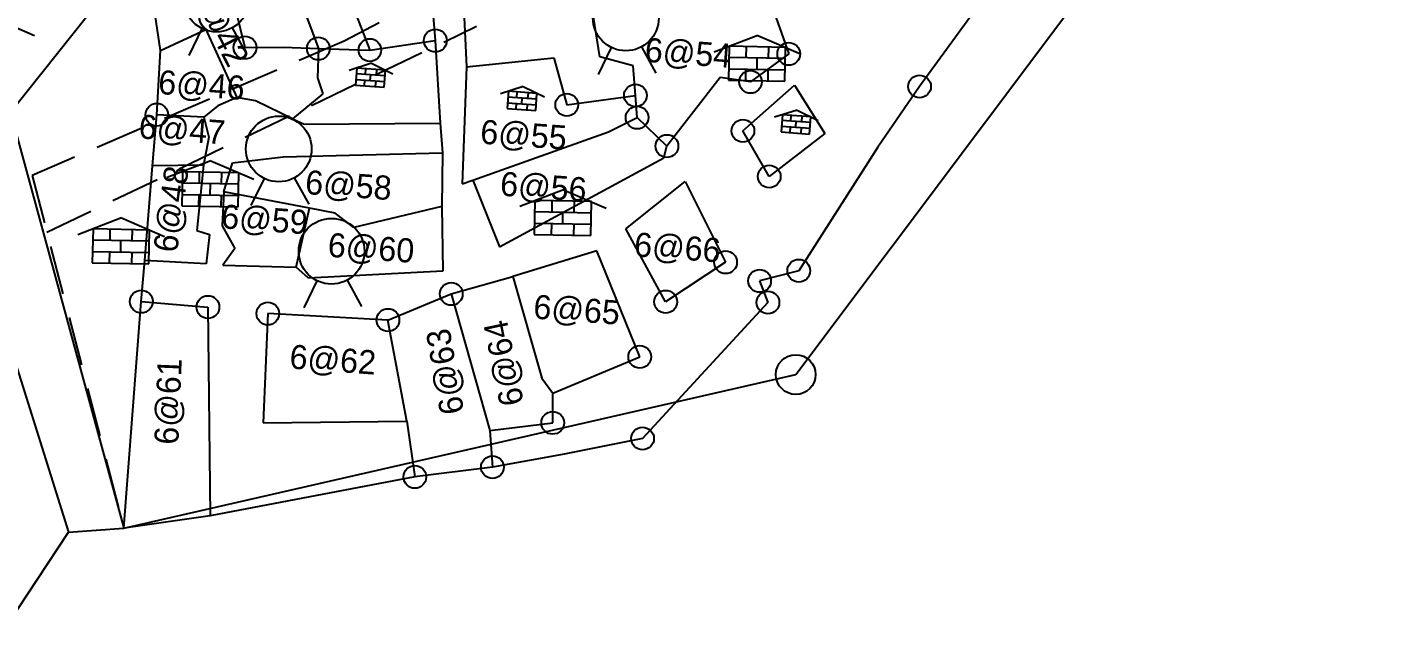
# Model space of a CAD drawing. Header units: metres. Extents: x 279543 to 281633, y 2052141 to 2055998.
# Drawn here: x 281389.2 to 281527.6, y 2052295.9 to 2052358.7 of the extents above; entities that cross this region are included whole.
import ezdxf
from ezdxf.enums import TextEntityAlignment as Align

# ---------------------------------------------------------------- set-up
doc = ezdxf.new("R2010")
doc.units = ezdxf.units.M
doc.linetypes.add('DASHED', pattern=[0.75, 0.5, -0.25])
for name, color, linetype in [('LINE_CARTTRACK', 2, 'DASHED'), ('LINE_FOOTPATH', 1, 'DASHED'), ('POLY_PARCEL', 6, 'Continuous'), ('POLY_ROAD', 30, 'Continuous'), ('TEXT_PARCEL', 7, 'Continuous')]:
    doc.layers.add(name, color=color, linetype=linetype)
doc.styles.add('TEXT_MAP', font='')
doc.styles.get('TEXT_MAP').set_extended_font_data('Kruti Dev 050')

# ---------------------------------------------------------------- blocks, each defined once
blk = doc.blocks.new('GHNN')
for p, q in [((281385.53, 2052359.69), (281389.92, 2052357.81)), ((281405.72, 2052355.75), (281407.06, 2052358.52)), ((281411.64, 2052355.91), (281410.15, 2052358.6)), ((281463.86, 2052357.82), (281459.4, 2052356.11)), ((281463.86, 2052357.82), (281468.25, 2052355.94)), ((281447.57, 2052353.81), (281448.91, 2052356.57)), ((281453.49, 2052353.96), (281452, 2052356.65)), ((281460.95, 2052356.7), (281460.88, 2052353.24)), ((281466.7, 2052355.44), (281460.92, 2052355.55)), ((281466.72, 2052356.59), (281460.95, 2052356.7)), ((281462.68, 2052356.67), (281462.66, 2052355.52)), ((281463.79, 2052354.34), (281463.81, 2052355.49)), ((281464.97, 2052355.47), (281464.99, 2052356.63)), ((281466.65, 2052353.13), (281466.72, 2052356.59)), ((281424.38, 2052354.97), (281422.08, 2052354.22)), ((281422.88, 2052354.48), (281422.75, 2052352.73)), ((281425.8, 2052354.27), (281422.88, 2052354.48)), ((281423.75, 2052354.42), (281423.71, 2052353.83)), ((281424.38, 2052354.97), (281426.55, 2052353.9)), ((281424.88, 2052353.75), (281424.92, 2052354.33)), ((281425.67, 2052352.52), (281425.8, 2052354.27)), ((281460.9, 2052354.39), (281466.67, 2052354.28)), ((281462.63, 2052354.36), (281462.61, 2052353.21)), ((281464.92, 2052353.16), (281464.94, 2052354.32)), ((281422.75, 2052352.73), (281425.67, 2052352.52)), ((281422.79, 2052353.31), (281425.71, 2052353.1)), ((281425.75, 2052353.69), (281422.84, 2052353.9)), ((281423.67, 2052353.25), (281423.63, 2052352.67)), ((281424.25, 2052353.21), (281424.29, 2052353.79)), ((281424.79, 2052352.58), (281424.84, 2052353.17)), ((281460.88, 2052353.24), (281466.65, 2052353.13)), ((281439.88, 2052352.58), (281437.58, 2052351.84)), ((281438.38, 2052352.1), (281438.25, 2052350.35)), ((281441.25, 2052351.3), (281438.33, 2052351.51)), ((281441.29, 2052351.89), (281438.38, 2052352.1)), ((281439.25, 2052352.03), (281439.21, 2052351.45)), ((281439.75, 2052350.83), (281439.79, 2052351.41)), ((281439.88, 2052352.58), (281442.05, 2052351.52)), ((281440.37, 2052351.37), (281440.42, 2052351.95)), ((281441.17, 2052350.14), (281441.29, 2052351.89)), ((281438.25, 2052350.35), (281441.17, 2052350.14)), ((281438.29, 2052350.93), (281441.21, 2052350.72)), ((281439.17, 2052350.87), (281439.12, 2052350.28)), ((281440.29, 2052350.2), (281440.33, 2052350.78)), ((281467.88, 2052350.18), (281465.58, 2052349.44)), ((281467.88, 2052350.18), (281470.05, 2052349.11)), ((281466.38, 2052349.7), (281466.25, 2052347.95)), ((281466.3, 2052348.53), (281469.21, 2052348.32)), ((281469.25, 2052348.9), (281466.34, 2052349.11)), ((281469.3, 2052349.48), (281466.38, 2052349.7)), ((281467.26, 2052349.63), (281467.21, 2052349.05)), ((281467.75, 2052348.42), (281467.8, 2052349.01)), ((281468.38, 2052348.96), (281468.42, 2052349.55)), ((281469.17, 2052347.73), (281469.3, 2052349.48)), ((281466.25, 2052347.95), (281469.17, 2052347.73)), ((281467.17, 2052348.47), (281467.13, 2052347.88)), ((281468.3, 2052347.8), (281468.34, 2052348.38)), ((281407.94, 2052344.98), (281403.49, 2052343.27)), ((281407.94, 2052344.98), (281412.33, 2052343.1)), ((281405.04, 2052343.86), (281404.97, 2052340.4)), ((281410.81, 2052343.75), (281405.04, 2052343.86)), ((281406.77, 2052343.83), (281406.75, 2052342.68)), ((281409.05, 2052342.63), (281409.08, 2052343.79)), ((281410.74, 2052340.29), (281410.81, 2052343.75)), ((281412.08, 2052340.41), (281413.42, 2052343.18)), ((281418, 2052340.57), (281416.51, 2052343.26)), ((281404.99, 2052341.55), (281410.76, 2052341.44)), ((281410.79, 2052342.6), (281405.01, 2052342.71)), ((281407.88, 2052341.5), (281407.9, 2052342.65)), ((281443.99, 2052342.03), (281439.54, 2052340.32)), ((281443.99, 2052342.03), (281448.38, 2052340.15)), ((281404.97, 2052340.4), (281410.74, 2052340.29)), ((281406.72, 2052341.52), (281406.7, 2052340.37)), ((281409.01, 2052340.32), (281409.03, 2052341.48)), ((281441.09, 2052340.92), (281441.02, 2052337.45)), ((281446.86, 2052340.81), (281441.09, 2052340.92)), ((281442.82, 2052340.88), (281442.8, 2052339.73)), ((281445.1, 2052339.68), (281445.13, 2052340.84)), ((281446.79, 2052337.34), (281446.86, 2052340.81)), ((281398.81, 2052339.14), (281394.35, 2052337.43)), ((281398.81, 2052339.14), (281403.2, 2052337.26)), ((281446.84, 2052339.65), (281441.06, 2052339.76)), ((281443.93, 2052338.55), (281443.95, 2052339.71)), ((281395.9, 2052338.02), (281395.83, 2052334.56)), ((281401.67, 2052337.91), (281395.9, 2052338.02)), ((281397.63, 2052337.99), (281397.61, 2052336.83)), ((281399.92, 2052336.79), (281399.94, 2052337.94)), ((281401.6, 2052334.45), (281401.67, 2052337.91)), ((281441.02, 2052337.45), (281446.79, 2052337.34)), ((281441.04, 2052338.61), (281446.81, 2052338.5)), ((281442.77, 2052338.57), (281442.75, 2052337.42)), ((281445.06, 2052337.38), (281445.08, 2052338.53)), ((281401.65, 2052336.76), (281395.87, 2052336.87)), ((281398.74, 2052335.66), (281398.76, 2052336.81)), ((281395.85, 2052335.71), (281401.62, 2052335.6)), ((281397.58, 2052335.68), (281397.56, 2052334.53)), ((281399.87, 2052334.48), (281399.89, 2052335.64)), ((281395.83, 2052334.56), (281401.6, 2052334.45)), ((281417.48, 2052329.95), (281418.82, 2052332.71)), ((281423.4, 2052330.1), (281421.92, 2052332.79))]:
    blk.add_line(p, q)
for centre, radius in [((281408.53, 2052361.54), 3.36), ((281450.38, 2052359.6), 3.36), ((281430.9, 2052357.28), 1.16), ((281411.44, 2052356.57), 1.16), ((281418.94, 2052356.47), 1.16), ((281424.2, 2052356.32), 1.16), ((281467.03, 2052355.92), 1.16), ((281463.12, 2052353.06), 1.16), ((281451.36, 2052351.67), 1.16), ((281480.41, 2052352.59), 1.16), ((281444.34, 2052350.72), 1.16), ((281402.43, 2052349.7), 1.16), ((281451.53, 2052349.41), 1.16), ((281414.89, 2052346.2), 3.36), ((281462.35, 2052348.06), 1.16), ((281454.58, 2052346.5), 1.16), ((281465.04, 2052343.38), 1.16), ((281420.29, 2052335.74), 3.36), ((281460.58, 2052334.61), 1.16), ((281468.06, 2052333.75), 1.16), ((281464.06, 2052332.7), 1.16), ((281432.53, 2052331.37), 1.16), ((281400.84, 2052330.59), 1.16), ((281407.65, 2052330.03), 1.16), ((281413.77, 2052329.36), 1.16), ((281454.45, 2052330.57), 1.16), ((281464.91, 2052330.5), 1.16), ((281426.06, 2052328.7), 1.16), ((281451.8, 2052324.94), 1.16), ((281467.75, 2052323.12), 2.03), ((281442.9, 2052318.18), 1.16), ((281452.09, 2052316.58), 1.16), ((281436.74, 2052313.65), 1.16), ((281428.81, 2052312.65), 1.16)]:
    blk.add_circle(centre, radius)
at = {"layer": 'LINE_CARTTRACK', "ltscale": 10}
for p, q in [((281445.16, 2052369.41), (281421.57, 2052357.24)), ((281391.18, 2052337.69), (281435.12, 2052358.75)), ((281421.57, 2052357.24), (281389.68, 2052343.49))]:
    blk.add_line(p, q, dxfattribs=at)
at = {"layer": 'LINE_FOOTPATH', "ltscale": 10}
blk.add_line((281389.68, 2052343.49), (281399.05, 2052307.41), dxfattribs=at)
at = {"layer": 'POLY_PARCEL'}
for p, q in [((281467.75, 2052323.12), (281527.58, 2052402.87)), ((281418.06, 2052372.1), (281424.2, 2052356.32)), ((281404.98, 2052371.97), (281387.47, 2052349.94)), ((281433.48, 2052368.02), (281434.08, 2052354.6)), ((281489.77, 2052365.54), (281480.41, 2052352.59)), ((281447.72, 2052355.63), (281446.41, 2052363.91)), ((281416.88, 2052362), (281418.94, 2052356.47)), ((281430.48, 2052362.13), (281430.9, 2052357.28)), ((281402.79, 2052356.28), (281402.27, 2052359.91)), ((281410.48, 2052360.45), (281411.44, 2052356.57)), ((281465.54, 2052360.17), (281467.03, 2052355.92)), ((281402.79, 2052356.28), (281407.42, 2052358.43)), ((281407.42, 2052358.43), (281410.62, 2052351.47)), ((281424.2, 2052356.32), (281430.9, 2052357.28)), ((281430.9, 2052357.28), (281431.41, 2052348.83)), ((281402.43, 2052349.7), (281402.79, 2052356.28)), ((281411.44, 2052356.57), (281415.37, 2052356.62)), ((281415.37, 2052356.62), (281418.94, 2052356.47)), ((281418.94, 2052356.47), (281418.84, 2052353.46)), ((281418.94, 2052356.47), (281424.2, 2052356.32)), ((281434.08, 2052354.6), (281443, 2052355.52)), ((281443, 2052355.52), (281444.34, 2052350.72)), ((281451.13, 2052354.71), (281447.72, 2052355.63)), ((281467.03, 2052355.92), (281463.12, 2052353.06)), ((281434.08, 2052354.6), (281433.66, 2052342.63)), ((281451.36, 2052351.67), (281451.13, 2052354.71)), ((281418.84, 2052353.46), (281419.4, 2052351.85)), ((281460.02, 2052353.51), (281454.58, 2052346.5)), ((281463.12, 2052353.06), (281460.02, 2052353.51)), ((281462.35, 2052348.06), (281467.62, 2052352.72)), ((281467.62, 2052352.72), (281470.74, 2052347.79)), ((281410.62, 2052351.47), (281408.65, 2052350.6)), ((281412.5, 2052351.11), (281410.62, 2052351.47)), ((281419.4, 2052351.85), (281416.29, 2052349.27)), ((281444.34, 2052350.72), (281451.36, 2052351.67)), ((281451.53, 2052349.41), (281451.36, 2052351.67)), ((281480.41, 2052352.59), (281476.15, 2052346.39)), ((281408.65, 2052350.6), (281407.22, 2052349.47)), ((281416.29, 2052349.27), (281412.5, 2052351.11)), ((281401.99, 2052344.47), (281402.43, 2052349.7)), ((281407.22, 2052349.47), (281402.43, 2052349.7)), ((281407.22, 2052349.47), (281407.75, 2052347.42)), ((281416.29, 2052349.27), (281417.49, 2052348.73)), ((281417.49, 2052348.73), (281431.41, 2052348.83)), ((281431.41, 2052348.83), (281431.64, 2052345.79)), ((281448.62, 2052347.94), (281451.53, 2052349.41)), ((281454.58, 2052346.5), (281451.53, 2052349.41)), ((281407.75, 2052347.42), (281407.2, 2052344.54)), ((281434.75, 2052343.02), (281448.62, 2052347.94)), ((281465.04, 2052343.38), (281462.35, 2052348.06)), ((281470.74, 2052347.79), (281465.04, 2052343.38)), ((281415.35, 2052345.4), (281431.64, 2052345.79)), ((281431.64, 2052345.79), (281431.58, 2052340.3)), ((281454.26, 2052345.29), (281454.58, 2052346.5)), ((281476.15, 2052346.39), (281468.06, 2052333.75)), ((281401.19, 2052334.78), (281401.99, 2052344.47)), ((281407.2, 2052344.54), (281401.99, 2052344.47)), ((281407.2, 2052344.54), (281406.5, 2052337.87)), ((281409.26, 2052341.8), (281410.15, 2052344.77)), ((281410.15, 2052344.77), (281415.35, 2052345.4)), ((281437.46, 2052336.2), (281454.26, 2052345.29)), ((281433.66, 2052342.63), (281434.75, 2052343.02)), ((281434.75, 2052343.02), (281437.46, 2052336.2)), ((281409.26, 2052341.8), (281409.12, 2052338.34)), ((281418.03, 2052340.13), (281409.26, 2052341.8)), ((281450.39, 2052338.04), (281456.46, 2052342.87)), ((281456.46, 2052342.87), (281460.58, 2052334.61)), ((281431.58, 2052340.3), (281422.56, 2052338.15)), ((281431.58, 2052340.3), (281431.66, 2052333.69)), ((281416.66, 2052334.1), (281418.03, 2052340.13)), ((281420.65, 2052339.64), (281418.03, 2052340.13)), ((281422.56, 2052338.15), (281420.65, 2052339.64)), ((281406.5, 2052337.87), (281407.81, 2052337.44)), ((281407.81, 2052337.44), (281407.48, 2052334.44)), ((281409.12, 2052338.34), (281410.41, 2052336.01)), ((281454.45, 2052330.57), (281450.39, 2052338.04)), ((281400.84, 2052330.59), (281401.19, 2052334.78)), ((281407.48, 2052334.44), (281401.19, 2052334.78)), ((281410.41, 2052336.01), (281409.17, 2052334.3)), ((281447.43, 2052335.79), (281438.83, 2052333.16)), ((281451.8, 2052324.94), (281447.43, 2052335.79)), ((281409.17, 2052334.3), (281416.66, 2052334.1)), ((281417.93, 2052333), (281416.66, 2052334.1)), ((281431.66, 2052333.69), (281417.93, 2052333)), ((281460.58, 2052334.61), (281454.45, 2052330.57)), ((281468.06, 2052333.75), (281464.06, 2052332.7)), ((281432.53, 2052331.37), (281438.83, 2052333.16)), ((281438.83, 2052333.16), (281441.78, 2052322.75)), ((281464.06, 2052332.7), (281464.91, 2052330.5)), ((281399.05, 2052307.41), (281400.84, 2052330.59)), ((281400.84, 2052330.59), (281407.65, 2052330.03)), ((281426.06, 2052328.7), (281432.53, 2052331.37)), ((281432.53, 2052331.37), (281436.46, 2052317.41)), ((281464.91, 2052330.5), (281452.09, 2052316.58)), ((281407.65, 2052330.03), (281407.89, 2052308.67)), ((281413.77, 2052329.36), (281413.3, 2052318.19)), ((281426.06, 2052328.7), (281413.77, 2052329.36)), ((281428, 2052318.36), (281426.06, 2052328.7)), ((281442.9, 2052321.21), (281451.8, 2052324.94)), ((281399.05, 2052307.41), (281467.75, 2052323.12)), ((281441.78, 2052322.75), (281442.9, 2052321.21)), ((281442.9, 2052318.18), (281442.9, 2052321.21)), ((281413.3, 2052318.19), (281428, 2052318.36)), ((281428, 2052318.36), (281428.81, 2052312.65)), ((281436.46, 2052317.41), (281442.9, 2052318.18)), ((281436.46, 2052317.41), (281436.74, 2052313.65)), ((281452.09, 2052316.58), (281443.89, 2052314.93)), ((281443.89, 2052314.93), (281436.74, 2052313.65)), ((281428.81, 2052312.65), (281407.89, 2052308.67)), ((281436.74, 2052313.65), (281428.81, 2052312.65)), ((281407.89, 2052308.67), (281399.05, 2052307.41)), ((281386.04, 2052295.88), (281393.39, 2052307.01)), ((281393.39, 2052307.01), (281399.05, 2052307.41))]:
    blk.add_line(p, q, dxfattribs=at)
at = {"layer": 'POLY_ROAD'}
for p, q in [((281387.47, 2052349.94), (281399.05, 2052307.41)), ((281382.69, 2052341.1), (281393.39, 2052307.01))]:
    blk.add_line(p, q, dxfattribs=at)
at = {"layer": 'TEXT_PARCEL', "style": 'TEXT_MAP'}
for s, rotation, p in [('6@42', 297.387, (281407.74, 2052358.3)), ('6@54', 355.8678, (281456.66, 2052354.81)), ('6@46', 355.8678, (281406.91, 2052351.52)), ('6@47', 355.8678, (281404.92, 2052346.97)), ('6@55', 355.8678, (281439.84, 2052346.44)), ('6@48', 82.1343, (281405.09, 2052339.89)), ('6@58', 355.8678, (281421.94, 2052341.28)), ('6@56', 355.8678, (281441.87, 2052341.12)), ('6@59', 355.8678, (281413.35, 2052337.78)), ('6@60', 355.8678, (281424.25, 2052334.86)), ('6@66', 355.8678, (281455.57, 2052334.91)), ('6@65', 355.8678, (281445.27, 2052328.54)), ('6@63', 99.9119, (281433.1, 2052323.62)), ('6@64', 101.5852, (281439.08, 2052324.52)), ('6@62', 355.8678, (281420.34, 2052323.43)), ('6@61', 87.6588, (281404.8, 2052320.33))]:
    blk.add_text(s, height=2.462, rotation=rotation, dxfattribs=at).set_placement(p, align=Align.CENTER)

msp = doc.modelspace()

# ---------------------------------------------------------------- block references
msp.add_blockref('GHNN', (0, 0))

doc.saveas('drawing.dxf')
